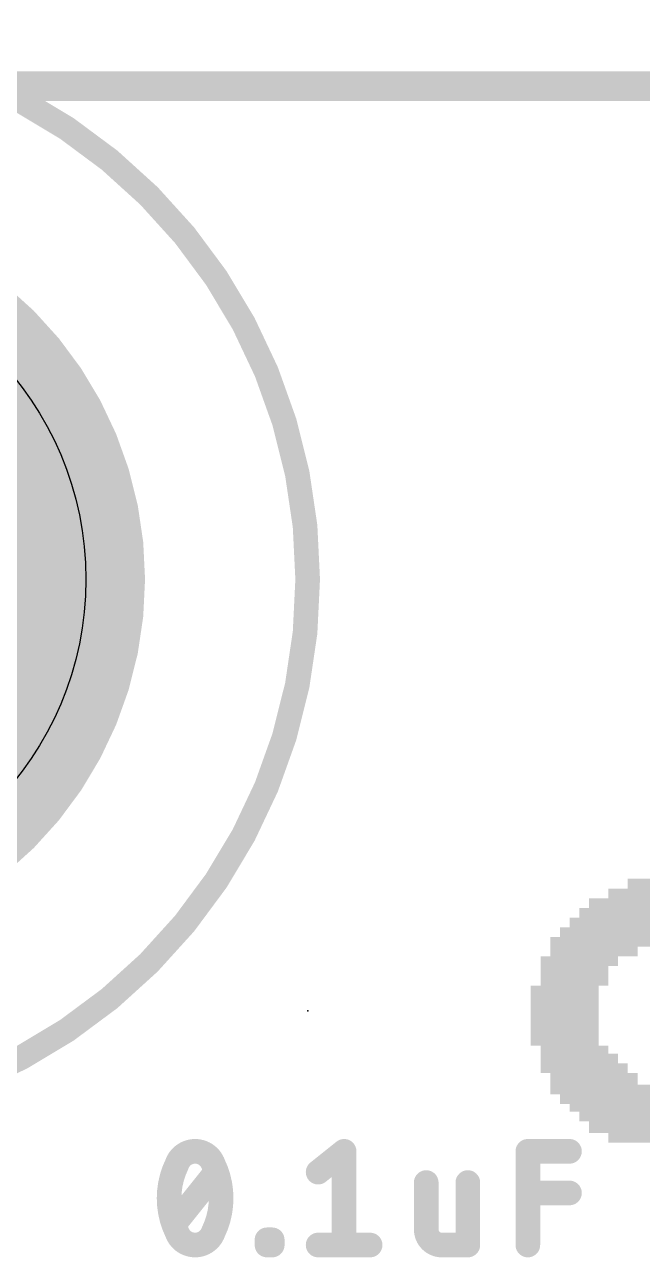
# Model space of a CAD drawing. Extents: x -30.5 to 56.1, y -10.7 to 33.1.
# Drawn here: x 3.88 to 7.06, y 19.37 to 25.72 of the extents above; entities that cross this region are included whole.
import ezdxf

# ---------------------------------------------------------------- set-up
doc = ezdxf.new("R2010")
doc.units = 0
for name, color, linetype in [('1', 12, 'CONTINUOUS'), ('16', 132, 'CONTINUOUS'), ('20', 53, 'CONTINUOUS'), ('21', 41, 'CONTINUOUS'), ('23', 53, 'CONTINUOUS'), ('27', 253, 'CONTINUOUS'), ('29', 253, 'CONTINUOUS'), ('30', 253, 'CONTINUOUS'), ('39', 12, 'CONTINUOUS'), ('41', 12, 'CONTINUOUS'), ('42', 132, 'CONTINUOUS')]:
    doc.layers.add(name, color=color, linetype=linetype)

# ---------------------------------------------------------------- blocks, each defined once
blk = doc.blocks.new('RECT')
blk.add_solid([(-0.5, -0.5), (0.5, -0.5), (-0.5, 0.5), (0.5, 0.5)])

msp = doc.modelspace()

# ---------------------------------------------------------------- linework, layer by layer
at = {"layer": '1', "const_width": 0.1524}
msp.add_lwpolyline([(0, 25.4), (25.4, 25.4)], dxfattribs=at)
at = {"layer": '16', "const_width": 0.1524}
msp.add_lwpolyline([(0, 25.4), (25.4, 25.4)], dxfattribs=at)
at = {"layer": '20', "const_width": 0.1524}
msp.add_lwpolyline([(25.4, 25.4), (0, 25.4)], dxfattribs=at)
at = {"layer": '20'}
msp.add_circle((2.54, 22.86), 1.651, dxfattribs=at)
at = {"layer": '23'}
msp.add_point((5.334, 20.6375), dxfattribs=at)
at = {"layer": '27'}
for points, const_width in [([(4.7538, 19.9136, 0.3205), (4.66, 19.8466)], 0.127), ([(4.8476, 19.8466, 0.3205), (4.7538, 19.9136)], 0.127), ([(4.7538, 19.9453, 1), (4.7538, 19.8819)], 0.0635), ([(4.7538, 19.8819, 1), (4.7538, 19.9453)], 0.0635), ([(5.5536, 19.9136, 1), (5.4901, 19.9136)], 0.0635), ([(5.5417, 19.8888, 1), (5.502, 19.9384)], 0.0635), ([(6.5005, 19.9136, 1), (6.437, 19.9136)], 0.0635), ([(6.4688, 19.9454, 1), (6.4688, 19.8819)], 0.0635), ([(6.6833, 19.8819, 1), (6.6833, 19.9454)], 0.0635), ([(4.66, 19.8466, 0.1139), (4.6197, 19.6723)], 0.127), ([(4.6299, 19.8569, 1), (4.69, 19.8363)], 0.0635), ([(4.6885, 19.8327, 1), (4.6314, 19.8605)], 0.0635), ([(4.8879, 19.6723, 0.1139), (4.8476, 19.8466)], 0.127), ([(4.8762, 19.8605, 1), (4.8191, 19.8327)], 0.0635), ([(4.8176, 19.8363, 1), (4.8777, 19.8569)], 0.0635), ([(4.8858, 19.7865, 1), (4.8363, 19.8262)], 0.0635), ([(5.368, 19.8311, 1), (5.4077, 19.7816)], 0.0635), ([(5.9767, 19.7527, 1), (5.9132, 19.7527)], 0.0635), ([(6.1912, 19.7527, 1), (6.1277, 19.7527)], 0.0635), ([(6.4688, 19.7309, 1), (6.4688, 19.6674)], 0.0635), ([(6.6833, 19.6674, 1), (6.6833, 19.7309)], 0.0635), ([(4.6197, 19.6723, 0.1139), (4.66, 19.498)], 0.127), ([(4.6515, 19.6723, 1), (4.588, 19.6723)], 0.0635), ([(4.588, 19.6723, 1), (4.6515, 19.6723)], 0.0635), ([(4.8476, 19.498, 0.1139), (4.8879, 19.6723)], 0.127), ([(4.9196, 19.6723, 1), (4.8561, 19.6723)], 0.0635), ([(4.8561, 19.6723, 1), (4.9196, 19.6723)], 0.0635), ([(4.6218, 19.5581, 1), (4.6713, 19.5184)], 0.0635), ([(4.69, 19.5083, 1), (4.6299, 19.4877)], 0.0635), ([(4.66, 19.498, 0.3205), (4.7538, 19.431)], 0.127), ([(4.7538, 19.431, 0.3205), (4.8476, 19.498)], 0.127), ([(4.8777, 19.4877, 1), (4.8176, 19.5083)], 0.0635), ([(5.945, 19.5114, 0.4142), (6.0254, 19.431)], 0.127), ([(5.9767, 19.5114, 1), (5.9132, 19.5114)], 0.0635), ([(4.6314, 19.4841, 1), (4.6885, 19.5119)], 0.0635), ([(4.8191, 19.5119, 1), (4.8762, 19.4841)], 0.0635), ([(5.1562, 19.4578, 1), (5.0927, 19.4578)], 0.0635), ([(5.1244, 19.4896, 1), (5.1244, 19.4261)], 0.0635), ([(5.183, 19.4578, 1), (5.1195, 19.4578)], 0.0635), ([(5.1512, 19.4261, 1), (5.1512, 19.4896)], 0.0635), ([(5.9132, 19.5114, 1), (5.9767, 19.5114)], 0.0635), ([(4.7538, 19.4627, 1), (4.7538, 19.3993)], 0.0635), ([(4.7538, 19.3993, 1), (4.7538, 19.4627)], 0.0635), ([(5.1244, 19.4627, 1), (5.1244, 19.3993)], 0.0635), ([(5.0927, 19.431, 1), (5.1562, 19.431)], 0.0635), ([(5.1195, 19.431, 1), (5.183, 19.431)], 0.0635), ([(5.1512, 19.3993, 1), (5.1512, 19.4627)], 0.0635), ([(5.3878, 19.4627, 1), (5.3878, 19.3993)], 0.0635), ([(5.4901, 19.431, 1), (5.5536, 19.431)], 0.0635), ([(5.6559, 19.3993, 1), (5.6559, 19.4627)], 0.0635), ([(6.0254, 19.4627, 1), (6.0254, 19.3993)], 0.0635), ([(6.0254, 19.3993, 1), (6.0254, 19.4627)], 0.0635), ([(6.1277, 19.431, 1), (6.1912, 19.431)], 0.0635), ([(6.1595, 19.3993, 1), (6.1595, 19.4627)], 0.0635), ([(6.437, 19.431, 1), (6.5005, 19.431)], 0.0635)]:
    msp.add_lwpolyline(points, format="xyb", dxfattribs=dict(at, const_width=const_width))
at = {"layer": '27', "const_width": 0.127}
for points in [[(5.3878, 19.8064), (5.5219, 19.9136)], [(5.5219, 19.9136), (5.5219, 19.431)], [(6.4688, 19.431), (6.4688, 19.9136)], [(6.4688, 19.9136), (6.6833, 19.9136)], [(4.6466, 19.5382), (4.861, 19.8064)], [(5.945, 19.7527), (5.945, 19.5114)], [(6.1595, 19.431), (6.1595, 19.7527)], [(6.4688, 19.6991), (6.6833, 19.6991)], [(5.1244, 19.431), (5.1244, 19.4578)], [(5.1244, 19.4578), (5.1512, 19.4578)], [(5.1512, 19.4578), (5.1512, 19.431)], [(5.1512, 19.431), (5.1244, 19.431)], [(5.3878, 19.431), (5.6559, 19.431)], [(6.0254, 19.431), (6.1595, 19.431)]]:
    msp.add_lwpolyline(points, dxfattribs=at)
at = {"layer": '29', "const_width": 1.7526}
msp.add_lwpolyline([(2.54, 21.9837, 1), (2.54, 23.7363, 1), (2.54, 21.9837)], format="xyb", dxfattribs=at)
at = {"layer": '30', "const_width": 1.7526}
msp.add_lwpolyline([(2.54, 21.9837, 1), (2.54, 23.7363, 1), (2.54, 21.9837)], format="xyb", dxfattribs=at)
at = {"layer": '39', "const_width": 0.127}
msp.add_lwpolyline([(2.54, 20.066, 1), (2.54, 25.654, 1), (2.54, 20.066)], format="xyb", dxfattribs=at)
at = {"layer": '41', "const_width": 0.2032}
msp.add_lwpolyline([(2.54, 21.0058, 1), (2.54, 24.7142)], format="xyb", dxfattribs=at)
at = {"layer": '42', "const_width": 0.2032}
msp.add_lwpolyline([(2.54, 21.0058, 1), (2.54, 24.7142)], format="xyb", dxfattribs=at)

# ---------------------------------------------------------------- block references
at = {"layer": '21'}
for p, xscale, yscale in [((7.134, 21.2925), 0.3, 0.05), ((7.159, 21.1925), 0.75, 0.05), ((7.159, 21.2425), 0.55, 0.05), ((7.159, 21.1425), 0.85, 0.05), ((7.159, 21.0925), 0.95, 0.05), ((7.159, 21.0425), 1.05, 0.05), ((7.159, 20.9925), 1.15, 0.05), ((6.809, 20.9425), 0.45, 0.05), ((6.734, 20.8925), 0.4, 0.05), ((6.709, 20.8425), 0.35, 0.05), ((6.659, 20.7425), 0.35, 0.05), ((6.709, 20.7925), 0.35, 0.05), ((6.659, 20.6925), 0.35, 0.05), ((6.659, 20.6425), 0.35, 0.05), ((6.659, 20.5925), 0.35, 0.05), ((6.659, 20.5375), 0.35, 0.06), ((6.659, 20.4825), 0.35, 0.05), ((6.709, 20.4325), 0.35, 0.05), ((6.734, 20.3925), 0.4, 0.05), ((6.759, 20.3425), 0.45, 0.05), ((6.809, 20.2875), 0.45, 0.06), ((7.234, 20.2325), 1.3, 0.05), ((7.284, 20.1825), 1.3, 0.05), ((7.309, 20.1425), 1.25, 0.05), ((7.334, 20.0925), 1.2, 0.05), ((7.134, 20.0375), 0.7, 0.06), ((7.159, 19.9825), 0.55, 0.05)]:
    msp.add_blockref('RECT', p, dxfattribs=dict(at, xscale=xscale, yscale=yscale))

doc.saveas('drawing.dxf')
